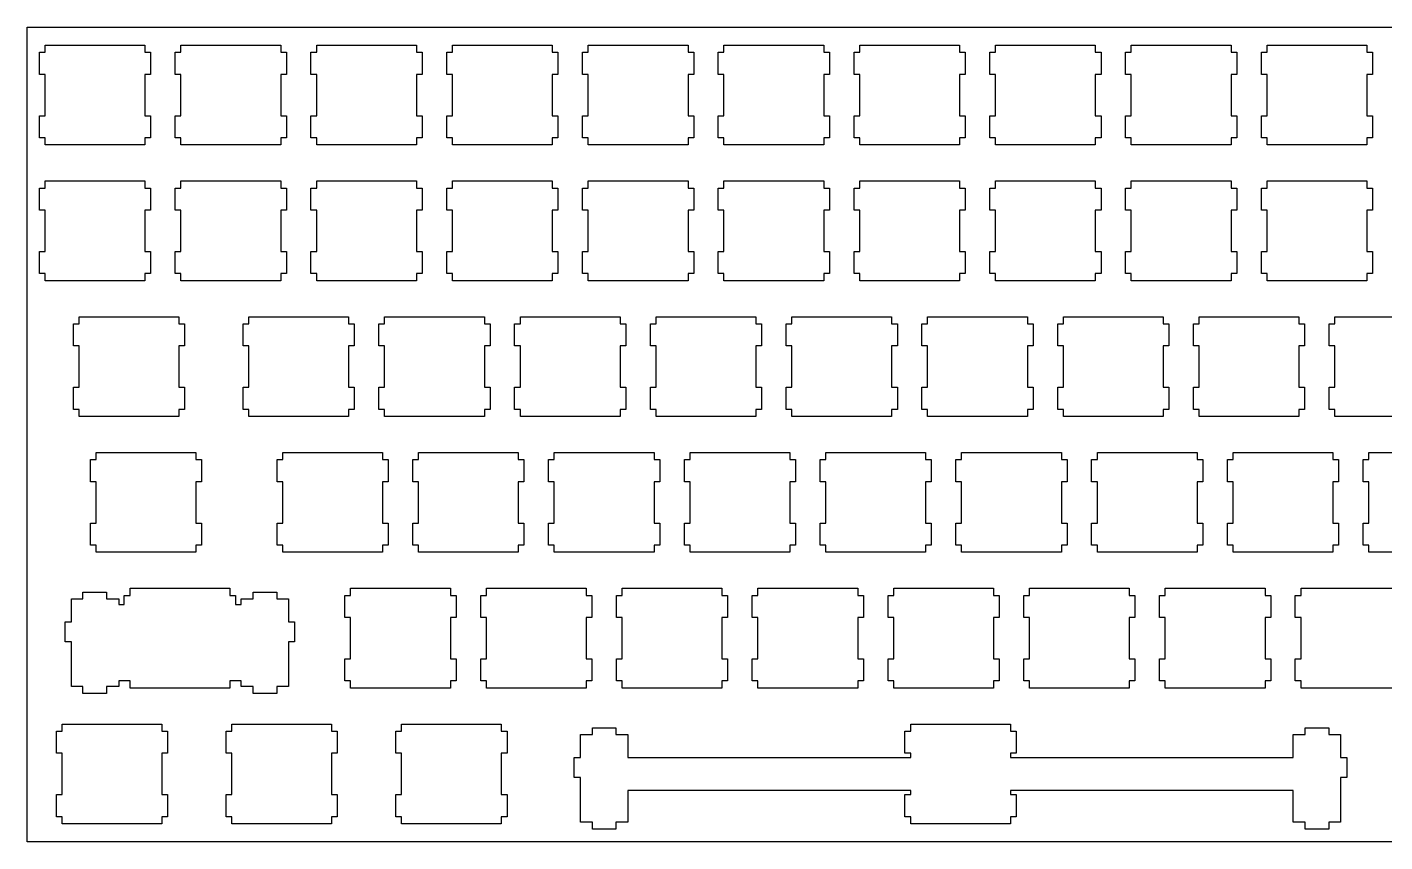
# Model space of a CAD drawing. Extents: x 0 to 348, y 0 to 114.
# Drawn here: x 0.1 to 190.6, y 0.1 to 114.4 of the extents above; entities that cross this region are included whole.
import ezdxf

# ---------------------------------------------------------------- set-up
doc = ezdxf.new("R2010")
doc.units = 0
doc.layers.get('0').update_dxf_attribs({"linetype": 'CONTINUOUS'})

msp = doc.modelspace()

# ---------------------------------------------------------------- linework, layer by layer
at = {"color": 0}
for p, q in [((0.09371, 114.406), (347.756, 114.406)), ((0.09371, 0.10611), (0.09371, 114.406)), ((1.81901, 107.781), (1.81901, 110.881)), ((1.81901, 110.881), (2.61827, 110.881)), ((2.61827, 110.881), (2.61827, 111.882)), ((2.61827, 111.882), (16.6192, 111.882)), ((16.6192, 111.882), (16.6192, 110.881)), ((16.6192, 110.881), (17.4184, 110.881)), ((17.4184, 110.881), (17.4184, 107.781)), ((20.869, 107.781), (20.869, 110.881)), ((20.869, 110.881), (21.6683, 110.881)), ((21.6683, 110.881), (21.6683, 111.882)), ((21.6683, 111.882), (35.669, 111.882)), ((35.669, 111.882), (35.669, 110.881)), ((35.669, 110.881), (36.4684, 110.881)), ((36.4684, 110.881), (36.4684, 107.781)), ((39.9189, 107.781), (39.9189, 110.881)), ((39.9189, 110.881), (40.7183, 110.881)), ((40.7183, 110.881), (40.7183, 111.882)), ((40.7183, 111.882), (54.719, 111.882)), ((54.719, 111.882), (54.719, 110.881)), ((54.719, 110.881), (55.5184, 110.881)), ((55.5184, 110.881), (55.5184, 107.781)), ((58.9689, 107.781), (58.9689, 110.881)), ((58.9689, 110.881), (59.7683, 110.881)), ((59.7683, 110.881), (59.7683, 111.882)), ((59.7683, 111.882), (73.769, 111.882)), ((73.769, 111.882), (73.769, 110.881)), ((73.769, 110.881), (74.5684, 110.881)), ((74.5684, 110.881), (74.5684, 107.781)), ((78.0189, 107.781), (78.0189, 110.881)), ((78.0189, 110.881), (78.8183, 110.881)), ((78.8183, 110.881), (78.8183, 111.882)), ((78.8183, 111.882), (92.819, 111.882)), ((92.819, 111.882), (92.819, 110.881)), ((92.819, 110.881), (93.6184, 110.881)), ((93.6184, 110.881), (93.6184, 107.781)), ((97.0689, 107.781), (97.0689, 110.881)), ((97.0689, 110.881), (97.8683, 110.881)), ((97.8683, 110.881), (97.8683, 111.882)), ((97.8683, 111.882), (111.869, 111.882)), ((111.869, 111.882), (111.869, 110.881)), ((111.869, 110.881), (112.668, 110.881)), ((112.668, 110.881), (112.668, 107.781)), ((116.119, 107.781), (116.119, 110.881)), ((116.119, 110.881), (116.918, 110.881)), ((116.918, 110.881), (116.918, 111.882)), ((116.918, 111.882), (130.919, 111.882)), ((130.919, 111.882), (130.919, 110.881)), ((130.919, 110.881), (131.718, 110.881)), ((131.718, 110.881), (131.718, 107.781)), ((135.169, 107.781), (135.169, 110.881)), ((135.169, 110.881), (135.968, 110.881)), ((135.968, 110.881), (135.968, 111.882)), ((135.968, 111.882), (149.969, 111.882)), ((149.969, 111.882), (149.969, 110.881)), ((149.969, 110.881), (150.768, 110.881)), ((150.768, 110.881), (150.768, 107.781)), ((154.219, 107.781), (154.219, 110.881)), ((154.219, 110.881), (155.018, 110.881)), ((155.018, 110.881), (155.018, 111.882)), ((155.018, 111.882), (169.019, 111.882)), ((169.019, 111.882), (169.019, 110.881)), ((169.019, 110.881), (169.818, 110.881)), ((169.818, 110.881), (169.818, 107.781)), ((173.269, 107.781), (173.269, 110.881)), ((173.269, 110.881), (174.068, 110.881)), ((174.068, 110.881), (174.068, 111.882)), ((174.068, 111.882), (188.069, 111.882)), ((188.069, 111.882), (188.069, 110.881)), ((188.069, 110.881), (188.868, 110.881)), ((188.868, 110.881), (188.868, 107.781)), ((2.61827, 107.781), (1.81901, 107.781)), ((2.61827, 101.982), (2.61827, 107.781)), ((17.4184, 107.781), (16.6192, 107.781)), ((16.6192, 107.781), (16.6192, 101.982)), ((21.6683, 107.781), (20.869, 107.781)), ((21.6683, 101.982), (21.6683, 107.781)), ((36.4684, 107.781), (35.669, 107.781)), ((35.669, 107.781), (35.669, 101.982)), ((40.7183, 107.781), (39.9189, 107.781)), ((40.7183, 101.982), (40.7183, 107.781)), ((55.5184, 107.781), (54.719, 107.781)), ((54.719, 107.781), (54.719, 101.982)), ((59.7683, 107.781), (58.9689, 107.781)), ((59.7683, 101.982), (59.7683, 107.781)), ((74.5684, 107.781), (73.769, 107.781)), ((73.769, 107.781), (73.769, 101.982)), ((78.8183, 107.781), (78.0189, 107.781)), ((78.8183, 101.982), (78.8183, 107.781)), ((93.6184, 107.781), (92.819, 107.781)), ((92.819, 107.781), (92.819, 101.982)), ((97.8683, 107.781), (97.0689, 107.781)), ((97.8683, 101.982), (97.8683, 107.781)), ((112.668, 107.781), (111.869, 107.781)), ((111.869, 107.781), (111.869, 101.982)), ((116.918, 107.781), (116.119, 107.781)), ((116.918, 101.982), (116.918, 107.781)), ((131.718, 107.781), (130.919, 107.781)), ((130.919, 107.781), (130.919, 101.982)), ((135.968, 107.781), (135.169, 107.781)), ((135.968, 101.982), (135.968, 107.781)), ((150.768, 107.781), (149.969, 107.781)), ((149.969, 107.781), (149.969, 101.982)), ((155.018, 107.781), (154.219, 107.781)), ((155.018, 101.982), (155.018, 107.781)), ((169.818, 107.781), (169.019, 107.781)), ((169.019, 107.781), (169.019, 101.982)), ((174.068, 107.781), (173.269, 107.781)), ((174.068, 101.982), (174.068, 107.781)), ((188.868, 107.781), (188.069, 107.781)), ((188.069, 107.781), (188.069, 101.982)), ((1.81901, 98.8811), (1.81901, 101.982)), ((1.81901, 101.982), (2.61827, 101.982)), ((16.6192, 101.982), (17.4184, 101.982)), ((17.4184, 101.982), (17.4184, 98.8811)), ((20.869, 98.8811), (20.869, 101.982)), ((20.869, 101.982), (21.6683, 101.982)), ((35.669, 101.982), (36.4684, 101.982)), ((36.4684, 101.982), (36.4684, 98.8811)), ((39.9189, 98.8811), (39.9189, 101.982)), ((39.9189, 101.982), (40.7183, 101.982)), ((54.719, 101.982), (55.5184, 101.982)), ((55.5184, 101.982), (55.5184, 98.8811)), ((58.9689, 98.8811), (58.9689, 101.982)), ((58.9689, 101.982), (59.7683, 101.982)), ((73.769, 101.982), (74.5684, 101.982)), ((74.5684, 101.982), (74.5684, 98.8811)), ((78.0189, 98.8811), (78.0189, 101.982)), ((78.0189, 101.982), (78.8183, 101.982)), ((92.819, 101.982), (93.6184, 101.982)), ((93.6184, 101.982), (93.6184, 98.8811)), ((97.0689, 98.8811), (97.0689, 101.982)), ((97.0689, 101.982), (97.8683, 101.982)), ((111.869, 101.982), (112.668, 101.982)), ((112.668, 101.982), (112.668, 98.8811)), ((116.119, 98.8811), (116.119, 101.982)), ((116.119, 101.982), (116.918, 101.982)), ((130.919, 101.982), (131.718, 101.982)), ((131.718, 101.982), (131.718, 98.8811)), ((135.169, 98.8811), (135.169, 101.982)), ((135.169, 101.982), (135.968, 101.982)), ((149.969, 101.982), (150.768, 101.982)), ((150.768, 101.982), (150.768, 98.8811)), ((154.219, 98.8811), (154.219, 101.982)), ((154.219, 101.982), (155.018, 101.982)), ((169.019, 101.982), (169.818, 101.982)), ((169.818, 101.982), (169.818, 98.8811)), ((173.269, 98.8811), (173.269, 101.982)), ((173.269, 101.982), (174.068, 101.982)), ((188.069, 101.982), (188.868, 101.982)), ((188.868, 101.982), (188.868, 98.8811)), ((2.61827, 98.8811), (1.81901, 98.8811)), ((2.61827, 97.8807), (2.61827, 98.8811)), ((16.6192, 97.8807), (2.61827, 97.8807)), ((16.6192, 98.8811), (16.6192, 97.8807)), ((17.4184, 98.8811), (16.6192, 98.8811)), ((21.6683, 98.8811), (20.869, 98.8811)), ((21.6683, 97.8807), (21.6683, 98.8811)), ((35.669, 97.8807), (21.6683, 97.8807)), ((35.669, 98.8811), (35.669, 97.8807)), ((36.4684, 98.8811), (35.669, 98.8811)), ((40.7183, 98.8811), (39.9189, 98.8811)), ((40.7183, 97.8807), (40.7183, 98.8811)), ((54.719, 97.8807), (40.7183, 97.8807)), ((54.719, 98.8811), (54.719, 97.8807)), ((55.5184, 98.8811), (54.719, 98.8811)), ((59.7683, 98.8811), (58.9689, 98.8811)), ((59.7683, 97.8807), (59.7683, 98.8811)), ((73.769, 97.8807), (59.7683, 97.8807)), ((73.769, 98.8811), (73.769, 97.8807)), ((74.5684, 98.8811), (73.769, 98.8811)), ((78.8183, 98.8811), (78.0189, 98.8811)), ((78.8183, 97.8807), (78.8183, 98.8811)), ((92.819, 97.8807), (78.8183, 97.8807)), ((92.819, 98.8811), (92.819, 97.8807)), ((93.6184, 98.8811), (92.819, 98.8811)), ((97.8683, 98.8811), (97.0689, 98.8811)), ((97.8683, 97.8807), (97.8683, 98.8811)), ((111.869, 97.8807), (97.8683, 97.8807)), ((111.869, 98.8811), (111.869, 97.8807)), ((112.668, 98.8811), (111.869, 98.8811)), ((116.918, 98.8811), (116.119, 98.8811)), ((116.918, 97.8807), (116.918, 98.8811)), ((130.919, 97.8807), (116.918, 97.8807)), ((130.919, 98.8811), (130.919, 97.8807)), ((131.718, 98.8811), (130.919, 98.8811)), ((135.968, 98.8811), (135.169, 98.8811)), ((135.968, 97.8807), (135.968, 98.8811)), ((149.969, 97.8807), (135.968, 97.8807)), ((149.969, 98.8811), (149.969, 97.8807)), ((150.768, 98.8811), (149.969, 98.8811)), ((155.018, 98.8811), (154.219, 98.8811)), ((155.018, 97.8807), (155.018, 98.8811)), ((169.019, 97.8807), (155.018, 97.8807)), ((169.019, 98.8811), (169.019, 97.8807)), ((169.818, 98.8811), (169.019, 98.8811)), ((174.068, 98.8811), (173.269, 98.8811)), ((174.068, 97.8807), (174.068, 98.8811)), ((188.069, 97.8807), (174.068, 97.8807)), ((188.069, 98.8811), (188.069, 97.8807)), ((188.868, 98.8811), (188.069, 98.8811)), ((1.81901, 88.7307), (1.81901, 91.8312)), ((1.81901, 91.8312), (2.61827, 91.8312)), ((2.61827, 91.8312), (2.61827, 92.8317)), ((2.61827, 92.8317), (16.6192, 92.8317)), ((16.6192, 92.8317), (16.6192, 91.8312)), ((16.6192, 91.8312), (17.4184, 91.8312)), ((17.4184, 91.8312), (17.4184, 88.7307)), ((20.869, 88.7307), (20.869, 91.8312)), ((20.869, 91.8312), (21.6683, 91.8312)), ((21.6683, 91.8312), (21.6683, 92.8317)), ((21.6683, 92.8317), (35.669, 92.8317)), ((35.669, 92.8317), (35.669, 91.8312)), ((35.669, 91.8312), (36.4684, 91.8312)), ((36.4684, 91.8312), (36.4684, 88.7307)), ((39.9189, 88.7307), (39.9189, 91.8312)), ((39.9189, 91.8312), (40.7183, 91.8312)), ((40.7183, 91.8312), (40.7183, 92.8317)), ((40.7183, 92.8317), (54.719, 92.8317)), ((54.719, 92.8317), (54.719, 91.8312)), ((54.719, 91.8312), (55.5184, 91.8312)), ((55.5184, 91.8312), (55.5184, 88.7307)), ((58.9689, 88.7307), (58.9689, 91.8312)), ((58.9689, 91.8312), (59.7683, 91.8312)), ((59.7683, 91.8312), (59.7683, 92.8317)), ((59.7683, 92.8317), (73.769, 92.8317)), ((73.769, 92.8317), (73.769, 91.8312)), ((73.769, 91.8312), (74.5684, 91.8312)), ((74.5684, 91.8312), (74.5684, 88.7307)), ((78.0189, 88.7307), (78.0189, 91.8312)), ((78.0189, 91.8312), (78.8183, 91.8312)), ((78.8183, 91.8312), (78.8183, 92.8317)), ((78.8183, 92.8317), (92.819, 92.8317)), ((92.819, 92.8317), (92.819, 91.8312)), ((92.819, 91.8312), (93.6184, 91.8312)), ((93.6184, 91.8312), (93.6184, 88.7307)), ((97.0689, 88.7307), (97.0689, 91.8312)), ((97.0689, 91.8312), (97.8683, 91.8312)), ((97.8683, 91.8312), (97.8683, 92.8317)), ((97.8683, 92.8317), (111.869, 92.8317)), ((111.869, 92.8317), (111.869, 91.8312)), ((111.869, 91.8312), (112.668, 91.8312)), ((112.668, 91.8312), (112.668, 88.7307)), ((116.119, 88.7307), (116.119, 91.8312)), ((116.119, 91.8312), (116.918, 91.8312)), ((116.918, 91.8312), (116.918, 92.8317)), ((116.918, 92.8317), (130.919, 92.8317)), ((130.919, 92.8317), (130.919, 91.8312)), ((130.919, 91.8312), (131.718, 91.8312)), ((131.718, 91.8312), (131.718, 88.7307)), ((135.169, 88.7307), (135.169, 91.8312)), ((135.169, 91.8312), (135.968, 91.8312)), ((135.968, 91.8312), (135.968, 92.8317)), ((135.968, 92.8317), (149.969, 92.8317)), ((149.969, 92.8317), (149.969, 91.8312)), ((149.969, 91.8312), (150.768, 91.8312)), ((150.768, 91.8312), (150.768, 88.7307)), ((154.219, 88.7307), (154.219, 91.8312)), ((154.219, 91.8312), (155.018, 91.8312)), ((155.018, 91.8312), (155.018, 92.8317)), ((155.018, 92.8317), (169.019, 92.8317)), ((169.019, 92.8317), (169.019, 91.8312)), ((169.019, 91.8312), (169.818, 91.8312)), ((169.818, 91.8312), (169.818, 88.7307)), ((173.269, 88.7307), (173.269, 91.8312)), ((173.269, 91.8312), (174.068, 91.8312)), ((174.068, 91.8312), (174.068, 92.8317)), ((174.068, 92.8317), (188.069, 92.8317)), ((188.069, 92.8317), (188.069, 91.8312)), ((188.069, 91.8312), (188.868, 91.8312)), ((188.868, 91.8312), (188.868, 88.7307)), ((2.61827, 88.7307), (1.81901, 88.7307)), ((2.61827, 82.9317), (2.61827, 88.7307)), ((17.4184, 88.7307), (16.6192, 88.7307)), ((16.6192, 88.7307), (16.6192, 82.9317)), ((21.6683, 88.7307), (20.869, 88.7307)), ((21.6683, 82.9317), (21.6683, 88.7307)), ((36.4684, 88.7307), (35.669, 88.7307)), ((35.669, 88.7307), (35.669, 82.9317)), ((40.7183, 88.7307), (39.9189, 88.7307)), ((40.7183, 82.9317), (40.7183, 88.7307)), ((55.5184, 88.7307), (54.719, 88.7307)), ((54.719, 88.7307), (54.719, 82.9317)), ((59.7683, 88.7307), (58.9689, 88.7307)), ((59.7683, 82.9317), (59.7683, 88.7307)), ((74.5684, 88.7307), (73.769, 88.7307)), ((73.769, 88.7307), (73.769, 82.9317)), ((78.8183, 88.7307), (78.0189, 88.7307)), ((78.8183, 82.9317), (78.8183, 88.7307)), ((93.6184, 88.7307), (92.819, 88.7307)), ((92.819, 88.7307), (92.819, 82.9317)), ((97.8683, 88.7307), (97.0689, 88.7307)), ((97.8683, 82.9317), (97.8683, 88.7307)), ((112.668, 88.7307), (111.869, 88.7307)), ((111.869, 88.7307), (111.869, 82.9317)), ((116.918, 88.7307), (116.119, 88.7307)), ((116.918, 82.9317), (116.918, 88.7307)), ((131.718, 88.7307), (130.919, 88.7307)), ((130.919, 88.7307), (130.919, 82.9317)), ((135.968, 88.7307), (135.169, 88.7307)), ((135.968, 82.9317), (135.968, 88.7307)), ((150.768, 88.7307), (149.969, 88.7307)), ((149.969, 88.7307), (149.969, 82.9317)), ((155.018, 88.7307), (154.219, 88.7307)), ((155.018, 82.9317), (155.018, 88.7307)), ((169.818, 88.7307), (169.019, 88.7307)), ((169.019, 88.7307), (169.019, 82.9317)), ((174.068, 88.7307), (173.269, 88.7307)), ((174.068, 82.9317), (174.068, 88.7307)), ((188.868, 88.7307), (188.069, 88.7307)), ((188.069, 88.7307), (188.069, 82.9317)), ((1.81901, 79.8311), (1.81901, 82.9317)), ((1.81901, 82.9317), (2.61827, 82.9317)), ((16.6192, 82.9317), (17.4184, 82.9317)), ((17.4184, 82.9317), (17.4184, 79.8311)), ((20.869, 79.8311), (20.869, 82.9317)), ((20.869, 82.9317), (21.6683, 82.9317)), ((35.669, 82.9317), (36.4684, 82.9317)), ((36.4684, 82.9317), (36.4684, 79.8311)), ((39.9189, 79.8311), (39.9189, 82.9317)), ((39.9189, 82.9317), (40.7183, 82.9317)), ((54.719, 82.9317), (55.5184, 82.9317)), ((55.5184, 82.9317), (55.5184, 79.8311)), ((58.9689, 79.8311), (58.9689, 82.9317)), ((58.9689, 82.9317), (59.7683, 82.9317)), ((73.769, 82.9317), (74.5684, 82.9317)), ((74.5684, 82.9317), (74.5684, 79.8311)), ((78.0189, 79.8311), (78.0189, 82.9317)), ((78.0189, 82.9317), (78.8183, 82.9317)), ((92.819, 82.9317), (93.6184, 82.9317)), ((93.6184, 82.9317), (93.6184, 79.8311)), ((97.0689, 79.8311), (97.0689, 82.9317)), ((97.0689, 82.9317), (97.8683, 82.9317)), ((111.869, 82.9317), (112.668, 82.9317)), ((112.668, 82.9317), (112.668, 79.8311)), ((116.119, 79.8311), (116.119, 82.9317)), ((116.119, 82.9317), (116.918, 82.9317)), ((130.919, 82.9317), (131.718, 82.9317)), ((131.718, 82.9317), (131.718, 79.8311)), ((135.169, 79.8311), (135.169, 82.9317)), ((135.169, 82.9317), (135.968, 82.9317)), ((149.969, 82.9317), (150.768, 82.9317)), ((150.768, 82.9317), (150.768, 79.8311)), ((154.219, 79.8311), (154.219, 82.9317)), ((154.219, 82.9317), (155.018, 82.9317)), ((169.019, 82.9317), (169.818, 82.9317)), ((169.818, 82.9317), (169.818, 79.8311)), ((173.269, 79.8311), (173.269, 82.9317)), ((173.269, 82.9317), (174.068, 82.9317)), ((188.069, 82.9317), (188.868, 82.9317)), ((188.868, 82.9317), (188.868, 79.8311)), ((2.61827, 79.8311), (1.81901, 79.8311)), ((2.61827, 78.8307), (2.61827, 79.8311)), ((16.6192, 78.8307), (2.61827, 78.8307)), ((16.6192, 79.8311), (16.6192, 78.8307)), ((17.4184, 79.8311), (16.6192, 79.8311)), ((21.6683, 79.8311), (20.869, 79.8311)), ((21.6683, 78.8307), (21.6683, 79.8311)), ((35.669, 78.8307), (21.6683, 78.8307)), ((35.669, 79.8311), (35.669, 78.8307)), ((36.4684, 79.8311), (35.669, 79.8311)), ((40.7183, 79.8311), (39.9189, 79.8311)), ((40.7183, 78.8307), (40.7183, 79.8311)), ((54.719, 78.8307), (40.7183, 78.8307)), ((54.719, 79.8311), (54.719, 78.8307)), ((55.5184, 79.8311), (54.719, 79.8311)), ((59.7683, 79.8311), (58.9689, 79.8311)), ((59.7683, 78.8307), (59.7683, 79.8311)), ((73.769, 78.8307), (59.7683, 78.8307)), ((73.769, 79.8311), (73.769, 78.8307)), ((74.5684, 79.8311), (73.769, 79.8311)), ((78.8183, 79.8311), (78.0189, 79.8311)), ((78.8183, 78.8307), (78.8183, 79.8311)), ((92.819, 78.8307), (78.8183, 78.8307)), ((92.819, 79.8311), (92.819, 78.8307)), ((93.6184, 79.8311), (92.819, 79.8311)), ((97.8683, 79.8311), (97.0689, 79.8311)), ((97.8683, 78.8307), (97.8683, 79.8311)), ((111.869, 78.8307), (97.8683, 78.8307)), ((111.869, 79.8311), (111.869, 78.8307)), ((112.668, 79.8311), (111.869, 79.8311)), ((116.918, 79.8311), (116.119, 79.8311)), ((116.918, 78.8307), (116.918, 79.8311)), ((130.919, 78.8307), (116.918, 78.8307)), ((130.919, 79.8311), (130.919, 78.8307)), ((131.718, 79.8311), (130.919, 79.8311)), ((135.968, 79.8311), (135.169, 79.8311)), ((135.968, 78.8307), (135.968, 79.8311)), ((149.969, 78.8307), (135.968, 78.8307)), ((149.969, 79.8311), (149.969, 78.8307)), ((150.768, 79.8311), (149.969, 79.8311)), ((155.018, 79.8311), (154.219, 79.8311)), ((155.018, 78.8307), (155.018, 79.8311)), ((169.019, 78.8307), (155.018, 78.8307)), ((169.019, 79.8311), (169.019, 78.8307)), ((169.818, 79.8311), (169.019, 79.8311)), ((174.068, 79.8311), (173.269, 79.8311)), ((174.068, 78.8307), (174.068, 79.8311)), ((188.069, 78.8307), (174.068, 78.8307)), ((188.069, 79.8311), (188.069, 78.8307)), ((188.868, 79.8311), (188.069, 79.8311)), ((6.58153, 69.6807), (6.58153, 72.7812)), ((6.58153, 72.7812), (7.38216, 72.7812)), ((7.38216, 72.7812), (7.38216, 73.7817)), ((7.38216, 73.7817), (21.3817, 73.7817)), ((21.3817, 73.7817), (21.3817, 72.7812)), ((21.3817, 72.7812), (22.1823, 72.7812)), ((22.1823, 72.7812), (22.1823, 69.6807)), ((30.394, 69.6807), (30.394, 72.7812)), ((30.394, 72.7812), (31.1933, 72.7812)), ((31.1933, 72.7812), (31.1933, 73.7817)), ((31.1933, 73.7817), (45.194, 73.7817)), ((45.194, 73.7817), (45.194, 72.7812)), ((45.194, 72.7812), (45.9934, 72.7812)), ((45.9934, 72.7812), (45.9934, 69.6807)), ((49.4439, 69.6807), (49.4439, 72.7812)), ((49.4439, 72.7812), (50.2433, 72.7812)), ((50.2433, 72.7812), (50.2433, 73.7817)), ((50.2433, 73.7817), (64.244, 73.7817)), ((64.244, 73.7817), (64.244, 72.7812)), ((64.244, 72.7812), (65.0434, 72.7812)), ((65.0434, 72.7812), (65.0434, 69.6807)), ((68.4939, 69.6807), (68.4939, 72.7812)), ((68.4939, 72.7812), (69.2933, 72.7812)), ((69.2933, 72.7812), (69.2933, 73.7817)), ((69.2933, 73.7817), (83.294, 73.7817)), ((83.294, 73.7817), (83.294, 72.7812)), ((83.294, 72.7812), (84.0934, 72.7812)), ((84.0934, 72.7812), (84.0934, 69.6807)), ((87.5439, 69.6807), (87.5439, 72.7812)), ((87.5439, 72.7812), (88.3433, 72.7812)), ((88.3433, 72.7812), (88.3433, 73.7817)), ((88.3433, 73.7817), (102.344, 73.7817)), ((102.344, 73.7817), (102.344, 72.7812)), ((102.344, 72.7812), (103.143, 72.7812)), ((103.143, 72.7812), (103.143, 69.6807)), ((106.594, 69.6807), (106.594, 72.7812)), ((106.594, 72.7812), (107.393, 72.7812)), ((107.393, 72.7812), (107.393, 73.7817)), ((107.393, 73.7817), (121.394, 73.7817)), ((121.394, 73.7817), (121.394, 72.7812)), ((121.394, 72.7812), (122.193, 72.7812)), ((122.193, 72.7812), (122.193, 69.6807)), ((125.644, 69.6807), (125.644, 72.7812)), ((125.644, 72.7812), (126.443, 72.7812)), ((126.443, 72.7812), (126.443, 73.7817)), ((126.443, 73.7817), (140.444, 73.7817)), ((140.444, 73.7817), (140.444, 72.7812)), ((140.444, 72.7812), (141.243, 72.7812)), ((141.243, 72.7812), (141.243, 69.6807)), ((144.694, 69.6807), (144.694, 72.7812)), ((144.694, 72.7812), (145.493, 72.7812)), ((145.493, 72.7812), (145.493, 73.7817)), ((145.493, 73.7817), (159.494, 73.7817)), ((159.494, 73.7817), (159.494, 72.7812)), ((159.494, 72.7812), (160.293, 72.7812)), ((160.293, 72.7812), (160.293, 69.6807)), ((163.744, 69.6807), (163.744, 72.7812)), ((163.744, 72.7812), (164.543, 72.7812)), ((164.543, 72.7812), (164.543, 73.7817)), ((164.543, 73.7817), (178.544, 73.7817)), ((178.544, 73.7817), (178.544, 72.7812)), ((178.544, 72.7812), (179.343, 72.7812)), ((179.343, 72.7812), (179.343, 69.6807)), ((182.794, 69.6807), (182.794, 72.7812)), ((182.794, 72.7812), (183.593, 72.7812)), ((183.593, 72.7812), (183.593, 73.7817)), ((183.593, 73.7817), (197.594, 73.7817)), ((7.38216, 69.6807), (6.58153, 69.6807)), ((7.38216, 63.8817), (7.38216, 69.6807)), ((22.1823, 69.6807), (21.3817, 69.6807)), ((21.3817, 69.6807), (21.3817, 63.8817)), ((31.1933, 69.6807), (30.394, 69.6807)), ((31.1933, 63.8817), (31.1933, 69.6807)), ((45.9934, 69.6807), (45.194, 69.6807)), ((45.194, 69.6807), (45.194, 63.8817)), ((50.2433, 69.6807), (49.4439, 69.6807)), ((50.2433, 63.8817), (50.2433, 69.6807)), ((65.0434, 69.6807), (64.244, 69.6807)), ((64.244, 69.6807), (64.244, 63.8817)), ((69.2933, 69.6807), (68.4939, 69.6807)), ((69.2933, 63.8817), (69.2933, 69.6807)), ((84.0934, 69.6807), (83.294, 69.6807)), ((83.294, 69.6807), (83.294, 63.8817)), ((88.3433, 69.6807), (87.5439, 69.6807)), ((88.3433, 63.8817), (88.3433, 69.6807)), ((103.143, 69.6807), (102.344, 69.6807)), ((102.344, 69.6807), (102.344, 63.8817)), ((107.393, 69.6807), (106.594, 69.6807)), ((107.393, 63.8817), (107.393, 69.6807)), ((122.193, 69.6807), (121.394, 69.6807)), ((121.394, 69.6807), (121.394, 63.8817)), ((126.443, 69.6807), (125.644, 69.6807)), ((126.443, 63.8817), (126.443, 69.6807)), ((141.243, 69.6807), (140.444, 69.6807)), ((140.444, 69.6807), (140.444, 63.8817)), ((145.493, 69.6807), (144.694, 69.6807)), ((145.493, 63.8817), (145.493, 69.6807)), ((160.293, 69.6807), (159.494, 69.6807)), ((159.494, 69.6807), (159.494, 63.8817)), ((164.543, 69.6807), (163.744, 69.6807)), ((164.543, 63.8817), (164.543, 69.6807)), ((179.343, 69.6807), (178.544, 69.6807)), ((178.544, 69.6807), (178.544, 63.8817)), ((183.593, 69.6807), (182.794, 69.6807)), ((183.593, 63.8817), (183.593, 69.6807)), ((6.58153, 60.7811), (6.58153, 63.8817)), ((6.58153, 63.8817), (7.38216, 63.8817)), ((21.3817, 63.8817), (22.1823, 63.8817)), ((22.1823, 63.8817), (22.1823, 60.7811)), ((30.394, 60.7811), (30.394, 63.8817)), ((30.394, 63.8817), (31.1933, 63.8817)), ((45.194, 63.8817), (45.9934, 63.8817)), ((45.9934, 63.8817), (45.9934, 60.7811)), ((49.4439, 60.7811), (49.4439, 63.8817)), ((49.4439, 63.8817), (50.2433, 63.8817)), ((64.244, 63.8817), (65.0434, 63.8817)), ((65.0434, 63.8817), (65.0434, 60.7811)), ((68.4939, 60.7811), (68.4939, 63.8817)), ((68.4939, 63.8817), (69.2933, 63.8817)), ((83.294, 63.8817), (84.0934, 63.8817)), ((84.0934, 63.8817), (84.0934, 60.7811)), ((87.5439, 60.7811), (87.5439, 63.8817)), ((87.5439, 63.8817), (88.3433, 63.8817)), ((102.344, 63.8817), (103.143, 63.8817)), ((103.143, 63.8817), (103.143, 60.7811)), ((106.594, 60.7811), (106.594, 63.8817)), ((106.594, 63.8817), (107.393, 63.8817)), ((121.394, 63.8817), (122.193, 63.8817)), ((122.193, 63.8817), (122.193, 60.7811)), ((125.644, 60.7811), (125.644, 63.8817)), ((125.644, 63.8817), (126.443, 63.8817)), ((140.444, 63.8817), (141.243, 63.8817)), ((141.243, 63.8817), (141.243, 60.7811)), ((144.694, 60.7811), (144.694, 63.8817)), ((144.694, 63.8817), (145.493, 63.8817)), ((159.494, 63.8817), (160.293, 63.8817)), ((160.293, 63.8817), (160.293, 60.7811)), ((163.744, 60.7811), (163.744, 63.8817)), ((163.744, 63.8817), (164.543, 63.8817)), ((178.544, 63.8817), (179.343, 63.8817)), ((179.343, 63.8817), (179.343, 60.7811)), ((182.794, 60.7811), (182.794, 63.8817)), ((182.794, 63.8817), (183.593, 63.8817)), ((7.38216, 60.7811), (6.58153, 60.7811)), ((7.38216, 59.7807), (7.38216, 60.7811)), ((21.3817, 59.7807), (7.38216, 59.7807)), ((21.3817, 60.7811), (21.3817, 59.7807)), ((22.1823, 60.7811), (21.3817, 60.7811)), ((31.1933, 60.7811), (30.394, 60.7811)), ((31.1933, 59.7807), (31.1933, 60.7811)), ((45.194, 59.7807), (31.1933, 59.7807)), ((45.194, 60.7811), (45.194, 59.7807)), ((45.9934, 60.7811), (45.194, 60.7811)), ((50.2433, 60.7811), (49.4439, 60.7811)), ((50.2433, 59.7807), (50.2433, 60.7811)), ((64.244, 59.7807), (50.2433, 59.7807)), ((64.244, 60.7811), (64.244, 59.7807)), ((65.0434, 60.7811), (64.244, 60.7811)), ((69.2933, 60.7811), (68.4939, 60.7811)), ((69.2933, 59.7807), (69.2933, 60.7811)), ((83.294, 59.7807), (69.2933, 59.7807)), ((83.294, 60.7811), (83.294, 59.7807)), ((84.0934, 60.7811), (83.294, 60.7811)), ((88.3433, 60.7811), (87.5439, 60.7811)), ((88.3433, 59.7807), (88.3433, 60.7811)), ((102.344, 59.7807), (88.3433, 59.7807)), ((102.344, 60.7811), (102.344, 59.7807)), ((103.143, 60.7811), (102.344, 60.7811)), ((107.393, 60.7811), (106.594, 60.7811)), ((107.393, 59.7807), (107.393, 60.7811)), ((121.394, 59.7807), (107.393, 59.7807)), ((121.394, 60.7811), (121.394, 59.7807)), ((122.193, 60.7811), (121.394, 60.7811)), ((126.443, 60.7811), (125.644, 60.7811)), ((126.443, 59.7807), (126.443, 60.7811)), ((140.444, 59.7807), (126.443, 59.7807)), ((140.444, 60.7811), (140.444, 59.7807)), ((141.243, 60.7811), (140.444, 60.7811)), ((145.493, 60.7811), (144.694, 60.7811)), ((145.493, 59.7807), (145.493, 60.7811)), ((159.494, 59.7807), (145.493, 59.7807)), ((159.494, 60.7811), (159.494, 59.7807)), ((160.293, 60.7811), (159.494, 60.7811)), ((164.543, 60.7811), (163.744, 60.7811)), ((164.543, 59.7807), (164.543, 60.7811)), ((178.544, 59.7807), (164.543, 59.7807)), ((178.544, 60.7811), (178.544, 59.7807)), ((179.343, 60.7811), (178.544, 60.7811)), ((183.593, 60.7811), (182.794, 60.7811)), ((183.593, 59.7807), (183.593, 60.7811)), ((197.594, 59.7807), (183.593, 59.7807)), ((8.96278, 50.6307), (8.96278, 53.7312)), ((8.96278, 53.7312), (9.76341, 53.7312)), ((9.76341, 53.7312), (9.76341, 54.7317)), ((9.76341, 54.7317), (23.7629, 54.7317)), ((23.7629, 54.7317), (23.7629, 53.7312)), ((23.7629, 53.7312), (24.5622, 53.7312)), ((24.5622, 53.7312), (24.5622, 50.6307)), ((35.1551, 50.6307), (35.1551, 53.7312)), ((35.1551, 53.7312), (35.9558, 53.7312)), ((35.9558, 53.7312), (35.9558, 54.7317)), ((35.9558, 54.7317), (49.9551, 54.7317)), ((49.9551, 54.7317), (49.9551, 53.7312)), ((49.9551, 53.7312), (50.7559, 53.7312)), ((50.7559, 53.7312), (50.7559, 50.6307)), ((54.205, 50.6307), (54.205, 53.7312)), ((54.205, 53.7312), (55.0058, 53.7312)), ((55.0058, 53.7312), (55.0058, 54.7317)), ((55.0058, 54.7317), (69.0051, 54.7317)), ((69.0051, 54.7317), (69.0051, 53.7312)), ((69.0051, 53.7312), (69.8059, 53.7312)), ((69.8059, 53.7312), (69.8059, 50.6307)), ((73.255, 50.6307), (73.255, 53.7312)), ((73.255, 53.7312), (74.0558, 53.7312)), ((74.0558, 53.7312), (74.0558, 54.7317)), ((74.0558, 54.7317), (88.0551, 54.7317)), ((88.0551, 54.7317), (88.0551, 53.7312)), ((88.0551, 53.7312), (88.8559, 53.7312)), ((88.8559, 53.7312), (88.8559, 50.6307)), ((92.305, 50.6307), (92.305, 53.7312)), ((92.305, 53.7312), (93.1058, 53.7312)), ((93.1058, 53.7312), (93.1058, 54.7317)), ((93.1058, 54.7317), (107.105, 54.7317)), ((107.105, 54.7317), (107.105, 53.7312)), ((107.105, 53.7312), (107.906, 53.7312)), ((107.906, 53.7312), (107.906, 50.6307)), ((111.355, 50.6307), (111.355, 53.7312)), ((111.355, 53.7312), (112.156, 53.7312)), ((112.156, 53.7312), (112.156, 54.7317)), ((112.156, 54.7317), (126.155, 54.7317)), ((126.155, 54.7317), (126.155, 53.7312)), ((126.155, 53.7312), (126.956, 53.7312)), ((126.956, 53.7312), (126.956, 50.6307)), ((130.405, 50.6307), (130.405, 53.7312)), ((130.405, 53.7312), (131.206, 53.7312)), ((131.206, 53.7312), (131.206, 54.7317)), ((131.206, 54.7317), (145.205, 54.7317)), ((145.205, 54.7317), (145.205, 53.7312)), ((145.205, 53.7312), (146.006, 53.7312)), ((146.006, 53.7312), (146.006, 50.6307)), ((149.455, 50.6307), (149.455, 53.7312)), ((149.455, 53.7312), (150.256, 53.7312)), ((150.256, 53.7312), (150.256, 54.7317)), ((150.256, 54.7317), (164.255, 54.7317)), ((164.255, 54.7317), (164.255, 53.7312)), ((164.255, 53.7312), (165.057, 53.7312)), ((165.057, 53.7312), (165.057, 50.6307)), ((168.505, 50.6307), (168.505, 53.7312)), ((168.505, 53.7312), (169.307, 53.7312)), ((169.307, 53.7312), (169.307, 54.7317)), ((169.307, 54.7317), (183.307, 54.7317)), ((183.307, 54.7317), (183.307, 53.7312)), ((183.307, 53.7312), (184.107, 53.7312)), ((184.107, 53.7312), (184.107, 50.6307)), ((187.556, 50.6307), (187.556, 53.7312)), ((187.556, 53.7312), (188.357, 53.7312)), ((188.357, 53.7312), (188.357, 54.7317)), ((188.357, 54.7317), (202.357, 54.7317)), ((9.76341, 50.6307), (8.96278, 50.6307)), ((9.76341, 44.8317), (9.76341, 50.6307)), ((24.5622, 50.6307), (23.7629, 50.6307)), ((23.7629, 50.6307), (23.7629, 44.8317)), ((35.9558, 50.6307), (35.1551, 50.6307)), ((35.9558, 44.8317), (35.9558, 50.6307)), ((50.7559, 50.6307), (49.9551, 50.6307)), ((49.9551, 50.6307), (49.9551, 44.8317)), ((55.0058, 50.6307), (54.205, 50.6307)), ((55.0058, 44.8317), (55.0058, 50.6307)), ((69.8059, 50.6307), (69.0051, 50.6307)), ((69.0051, 50.6307), (69.0051, 44.8317)), ((74.0558, 50.6307), (73.255, 50.6307)), ((74.0558, 44.8317), (74.0558, 50.6307)), ((88.8559, 50.6307), (88.0551, 50.6307)), ((88.0551, 50.6307), (88.0551, 44.8317)), ((93.1058, 50.6307), (92.305, 50.6307)), ((93.1058, 44.8317), (93.1058, 50.6307)), ((107.906, 50.6307), (107.105, 50.6307)), ((107.105, 50.6307), (107.105, 44.8317)), ((112.156, 50.6307), (111.355, 50.6307)), ((112.156, 44.8317), (112.156, 50.6307)), ((126.956, 50.6307), (126.155, 50.6307)), ((126.155, 50.6307), (126.155, 44.8317)), ((131.206, 50.6307), (130.405, 50.6307)), ((131.206, 44.8317), (131.206, 50.6307)), ((146.006, 50.6307), (145.205, 50.6307)), ((145.205, 50.6307), (145.205, 44.8317)), ((150.256, 50.6307), (149.455, 50.6307)), ((150.256, 44.8317), (150.256, 50.6307)), ((165.057, 50.6307), (164.255, 50.6307)), ((164.255, 50.6307), (164.255, 44.8317)), ((169.307, 50.6307), (168.505, 50.6307)), ((169.307, 44.8317), (169.307, 50.6307)), ((184.107, 50.6307), (183.307, 50.6307)), ((183.307, 50.6307), (183.307, 44.8317)), ((188.357, 50.6307), (187.556, 50.6307)), ((188.357, 44.8317), (188.357, 50.6307)), ((8.96278, 41.7311), (8.96278, 44.8317)), ((8.96278, 44.8317), (9.76341, 44.8317)), ((23.7629, 44.8317), (24.5622, 44.8317)), ((24.5622, 44.8317), (24.5622, 41.7311)), ((35.1551, 41.7311), (35.1551, 44.8317)), ((35.1551, 44.8317), (35.9558, 44.8317)), ((49.9551, 44.8317), (50.7559, 44.8317)), ((50.7559, 44.8317), (50.7559, 41.7311)), ((54.205, 41.7311), (54.205, 44.8317)), ((54.205, 44.8317), (55.0058, 44.8317)), ((69.0051, 44.8317), (69.8059, 44.8317)), ((69.8059, 44.8317), (69.8059, 41.7311)), ((73.255, 41.7311), (73.255, 44.8317)), ((73.255, 44.8317), (74.0558, 44.8317)), ((88.0551, 44.8317), (88.8559, 44.8317)), ((88.8559, 44.8317), (88.8559, 41.7311)), ((92.305, 41.7311), (92.305, 44.8317)), ((92.305, 44.8317), (93.1058, 44.8317)), ((107.105, 44.8317), (107.906, 44.8317)), ((107.906, 44.8317), (107.906, 41.7311)), ((111.355, 41.7311), (111.355, 44.8317)), ((111.355, 44.8317), (112.156, 44.8317)), ((126.155, 44.8317), (126.956, 44.8317)), ((126.956, 44.8317), (126.956, 41.7311)), ((130.405, 41.7311), (130.405, 44.8317)), ((130.405, 44.8317), (131.206, 44.8317)), ((145.205, 44.8317), (146.006, 44.8317)), ((146.006, 44.8317), (146.006, 41.7311)), ((149.455, 41.7311), (149.455, 44.8317)), ((149.455, 44.8317), (150.256, 44.8317)), ((164.255, 44.8317), (165.057, 44.8317)), ((165.057, 44.8317), (165.057, 41.7311)), ((168.505, 41.7311), (168.505, 44.8317)), ((168.505, 44.8317), (169.307, 44.8317)), ((183.307, 44.8317), (184.107, 44.8317)), ((184.107, 44.8317), (184.107, 41.7311)), ((187.556, 41.7311), (187.556, 44.8317)), ((187.556, 44.8317), (188.357, 44.8317)), ((9.76341, 41.7311), (8.96278, 41.7311)), ((9.76341, 40.7307), (9.76341, 41.7311)), ((23.7629, 40.7307), (9.76341, 40.7307)), ((23.7629, 41.7311), (23.7629, 40.7307)), ((24.5622, 41.7311), (23.7629, 41.7311)), ((35.9558, 41.7311), (35.1551, 41.7311)), ((35.9558, 40.7307), (35.9558, 41.7311)), ((49.9551, 40.7307), (35.9558, 40.7307)), ((49.9551, 41.7311), (49.9551, 40.7307)), ((50.7559, 41.7311), (49.9551, 41.7311)), ((55.0058, 41.7311), (54.205, 41.7311)), ((55.0058, 40.7307), (55.0058, 41.7311)), ((69.0051, 40.7307), (55.0058, 40.7307)), ((69.0051, 41.7311), (69.0051, 40.7307)), ((69.8059, 41.7311), (69.0051, 41.7311)), ((74.0558, 41.7311), (73.255, 41.7311)), ((74.0558, 40.7307), (74.0558, 41.7311)), ((88.0551, 40.7307), (74.0558, 40.7307)), ((88.0551, 41.7311), (88.0551, 40.7307)), ((88.8559, 41.7311), (88.0551, 41.7311)), ((93.1058, 41.7311), (92.305, 41.7311)), ((93.1058, 40.7307), (93.1058, 41.7311)), ((107.105, 40.7307), (93.1058, 40.7307)), ((107.105, 41.7311), (107.105, 40.7307)), ((107.906, 41.7311), (107.105, 41.7311)), ((112.156, 41.7311), (111.355, 41.7311)), ((112.156, 40.7307), (112.156, 41.7311)), ((126.155, 40.7307), (112.156, 40.7307)), ((126.155, 41.7311), (126.155, 40.7307)), ((126.956, 41.7311), (126.155, 41.7311)), ((131.206, 41.7311), (130.405, 41.7311)), ((131.206, 40.7307), (131.206, 41.7311)), ((145.205, 40.7307), (131.206, 40.7307)), ((145.205, 41.7311), (145.205, 40.7307)), ((146.006, 41.7311), (145.205, 41.7311)), ((150.256, 41.7311), (149.455, 41.7311)), ((150.256, 40.7307), (150.256, 41.7311)), ((164.255, 40.7307), (150.256, 40.7307)), ((164.255, 41.7311), (164.255, 40.7307)), ((165.057, 41.7311), (164.255, 41.7311)), ((169.307, 41.7311), (168.505, 41.7311)), ((169.307, 40.7307), (169.307, 41.7311)), ((183.307, 40.7307), (169.307, 40.7307)), ((183.307, 41.7311), (183.307, 40.7307)), ((184.107, 41.7311), (183.307, 41.7311)), ((188.357, 41.7311), (187.556, 41.7311)), ((188.357, 40.7307), (188.357, 41.7311)), ((202.357, 40.7307), (188.357, 40.7307)), ((7.92508, 34.2112), (7.92508, 35.1317)), ((7.92508, 35.1317), (11.2241, 35.1317)), ((11.2241, 35.1317), (11.2241, 34.2112)), ((13.7253, 33.4105), (13.7253, 34.6811)), ((13.7253, 34.6811), (14.5245, 34.6811)), ((14.5245, 34.6811), (14.5245, 35.6817)), ((14.5245, 35.6817), (28.5254, 35.6817)), ((28.5254, 35.6817), (28.5254, 34.6811)), ((28.5254, 34.6811), (29.3247, 34.6811)), ((29.3247, 34.6811), (29.3247, 33.4105)), ((31.8244, 34.2112), (31.8244, 35.1317)), ((31.8244, 35.1317), (35.1248, 35.1317)), ((35.1248, 35.1317), (35.1248, 34.2112)), ((44.6814, 31.5805), (44.6814, 34.6811)), ((44.6814, 34.6811), (45.4822, 34.6811)), ((45.4822, 34.6811), (45.4822, 35.6817)), ((45.4822, 35.6817), (59.4815, 35.6817)), ((59.4815, 35.6817), (59.4815, 34.6811)), ((59.4815, 34.6811), (60.2823, 34.6811)), ((60.2823, 34.6811), (60.2823, 31.5805)), ((63.7314, 31.5805), (63.7314, 34.6811)), ((63.7314, 34.6811), (64.5322, 34.6811)), ((64.5322, 34.6811), (64.5322, 35.6817)), ((64.5322, 35.6817), (78.5315, 35.6817)), ((78.5315, 35.6817), (78.5315, 34.6811)), ((78.5315, 34.6811), (79.3309, 34.6811)), ((79.3309, 34.6811), (79.3309, 31.5805)), ((82.7814, 31.5805), (82.7814, 34.6811)), ((82.7814, 34.6811), (83.5808, 34.6811)), ((83.5808, 34.6811), (83.5808, 35.6817)), ((83.5808, 35.6817), (97.5801, 35.6817)), ((97.5801, 35.6817), (97.5801, 34.6811)), ((97.5801, 34.6811), (98.3809, 34.6811)), ((98.3809, 34.6811), (98.3809, 31.5805)), ((101.83, 31.5805), (101.83, 34.6811)), ((101.83, 34.6811), (102.631, 34.6811)), ((102.631, 34.6811), (102.631, 35.6817)), ((102.631, 35.6817), (116.63, 35.6817)), ((116.63, 35.6817), (116.63, 34.6811)), ((116.63, 34.6811), (117.431, 34.6811)), ((117.431, 34.6811), (117.431, 31.5805)), ((120.881, 31.5805), (120.881, 34.6811)), ((120.881, 34.6811), (121.682, 34.6811)), ((121.682, 34.6811), (121.682, 35.6817)), ((121.682, 35.6817), (135.682, 35.6817)), ((135.682, 35.6817), (135.682, 34.6811)), ((135.682, 34.6811), (136.482, 34.6811)), ((136.482, 34.6811), (136.482, 31.5805)), ((139.931, 31.5805), (139.931, 34.6811)), ((139.931, 34.6811), (140.732, 34.6811)), ((140.732, 34.6811), (140.732, 35.6817)), ((140.732, 35.6817), (154.732, 35.6817)), ((154.732, 35.6817), (154.732, 34.6811)), ((154.732, 34.6811), (155.532, 34.6811)), ((155.532, 34.6811), (155.532, 31.5805)), ((158.981, 31.5805), (158.981, 34.6811)), ((158.981, 34.6811), (159.782, 34.6811)), ((159.782, 34.6811), (159.782, 35.6817)), ((159.782, 35.6817), (173.782, 35.6817)), ((173.782, 35.6817), (173.782, 34.6811)), ((173.782, 34.6811), (174.582, 34.6811)), ((174.582, 34.6811), (174.582, 31.5805)), ((178.031, 31.5805), (178.031, 34.6811)), ((178.031, 34.6811), (178.832, 34.6811)), ((178.832, 34.6811), (178.832, 35.6817)), ((178.832, 35.6817), (192.832, 35.6817)), ((6.3004, 30.981), (6.3004, 34.2112)), ((6.3004, 34.2112), (7.92508, 34.2112)), ((11.2241, 34.2112), (12.9494, 34.2112)), ((12.9494, 34.2112), (12.9494, 33.4105)), ((12.9494, 33.4105), (13.7253, 33.4105)), ((29.3247, 33.4105), (30.0991, 33.4105)), ((30.0991, 33.4105), (30.0991, 34.2112)), ((30.0991, 34.2112), (31.8244, 34.2112)), ((35.1248, 34.2112), (36.7496, 34.2112)), ((36.7496, 34.2112), (36.7496, 30.981)), ((5.42533, 28.1809), (5.42533, 30.981)), ((5.42533, 30.981), (6.3004, 30.981)), ((36.7496, 30.981), (37.6245, 30.981)), ((37.6245, 30.981), (37.6245, 28.1809)), ((45.4822, 31.5805), (44.6814, 31.5805)), ((45.4822, 25.7817), (45.4822, 31.5805)), ((60.2823, 31.5805), (59.4815, 31.5805)), ((59.4815, 31.5805), (59.4815, 25.7817)), ((64.5322, 31.5805), (63.7314, 31.5805)), ((64.5322, 25.7817), (64.5322, 31.5805)), ((79.3309, 31.5805), (78.5315, 31.5805)), ((78.5315, 31.5805), (78.5315, 25.7817)), ((83.5808, 31.5805), (82.7814, 31.5805)), ((83.5808, 25.7817), (83.5808, 31.5805)), ((98.3809, 31.5805), (97.5801, 31.5805)), ((97.5801, 31.5805), (97.5801, 25.7817)), ((102.631, 31.5805), (101.83, 31.5805)), ((102.631, 25.7817), (102.631, 31.5805)), ((117.431, 31.5805), (116.63, 31.5805)), ((116.63, 31.5805), (116.63, 25.7817)), ((121.682, 31.5805), (120.881, 31.5805)), ((121.682, 25.7817), (121.682, 31.5805)), ((136.482, 31.5805), (135.682, 31.5805)), ((135.682, 31.5805), (135.682, 25.7817)), ((140.732, 31.5805), (139.931, 31.5805)), ((140.732, 25.7817), (140.732, 31.5805)), ((155.532, 31.5805), (154.732, 31.5805)), ((154.732, 31.5805), (154.732, 25.7817)), ((159.782, 31.5805), (158.981, 31.5805)), ((159.782, 25.7817), (159.782, 31.5805)), ((174.582, 31.5805), (173.782, 31.5805)), ((173.782, 31.5805), (173.782, 25.7817)), ((178.832, 31.5805), (178.031, 31.5805)), ((178.832, 25.7817), (178.832, 31.5805)), ((6.3004, 28.1809), (5.42533, 28.1809)), ((6.3004, 21.9108), (6.3004, 28.1809)), ((36.7496, 28.1809), (36.7496, 21.9108)), ((37.6245, 28.1809), (36.7496, 28.1809)), ((44.6814, 22.6811), (44.6814, 25.7817)), ((44.6814, 25.7817), (45.4822, 25.7817)), ((59.4815, 25.7817), (60.2823, 25.7817)), ((60.2823, 25.7817), (60.2823, 22.6811)), ((63.7314, 22.6811), (63.7314, 25.7817)), ((63.7314, 25.7817), (64.5322, 25.7817)), ((78.5315, 25.7817), (79.3309, 25.7817)), ((79.3309, 25.7817), (79.3309, 22.6811)), ((82.7814, 22.6811), (82.7814, 25.7817)), ((82.7814, 25.7817), (83.5808, 25.7817)), ((97.5801, 25.7817), (98.3809, 25.7817)), ((98.3809, 25.7817), (98.3809, 22.6811)), ((101.83, 22.6811), (101.83, 25.7817)), ((101.83, 25.7817), (102.631, 25.7817)), ((116.63, 25.7817), (117.431, 25.7817)), ((117.431, 25.7817), (117.431, 22.6811)), ((120.881, 22.6811), (120.881, 25.7817)), ((120.881, 25.7817), (121.682, 25.7817)), ((135.682, 25.7817), (136.482, 25.7817)), ((136.482, 25.7817), (136.482, 22.6811)), ((139.931, 22.6811), (139.931, 25.7817)), ((139.931, 25.7817), (140.732, 25.7817)), ((154.732, 25.7817), (155.532, 25.7817)), ((155.532, 25.7817), (155.532, 22.6811)), ((158.981, 22.6811), (158.981, 25.7817)), ((158.981, 25.7817), (159.782, 25.7817)), ((173.782, 25.7817), (174.582, 25.7817)), ((174.582, 25.7817), (174.582, 22.6811)), ((178.031, 22.6811), (178.031, 25.7817)), ((178.031, 25.7817), (178.832, 25.7817)), ((7.92508, 21.9108), (6.3004, 21.9108)), ((7.92508, 20.931), (7.92508, 21.9108)), ((12.9494, 21.9108), (11.2241, 21.9108)), ((11.2241, 21.9108), (11.2241, 20.931)), ((13.7253, 22.7114), (12.9494, 22.7114)), ((12.9494, 22.7114), (12.9494, 21.9108)), ((13.7253, 22.6811), (13.7253, 22.7114)), ((14.5245, 22.6811), (13.7253, 22.6811)), ((14.5245, 21.6807), (14.5245, 22.6811)), ((28.5254, 21.6807), (14.5245, 21.6807)), ((29.3247, 22.6811), (28.5254, 22.6811)), ((28.5254, 22.6811), (28.5254, 21.6807)), ((30.0991, 22.7114), (29.3247, 22.7114)), ((29.3247, 22.7114), (29.3247, 22.6811)), ((30.0991, 21.9108), (30.0991, 22.7114)), ((31.8244, 21.9108), (30.0991, 21.9108)), ((31.8244, 20.931), (31.8244, 21.9108)), ((36.7496, 21.9108), (35.1248, 21.9108)), ((35.1248, 21.9108), (35.1248, 20.931)), ((45.4822, 22.6811), (44.6814, 22.6811)), ((45.4822, 21.6807), (45.4822, 22.6811)), ((59.4815, 21.6807), (45.4822, 21.6807)), ((59.4815, 22.6811), (59.4815, 21.6807)), ((60.2823, 22.6811), (59.4815, 22.6811)), ((64.5322, 22.6811), (63.7314, 22.6811)), ((64.5322, 21.6807), (64.5322, 22.6811)), ((78.5315, 21.6807), (64.5322, 21.6807)), ((78.5315, 22.6811), (78.5315, 21.6807)), ((79.3309, 22.6811), (78.5315, 22.6811)), ((83.5808, 22.6811), (82.7814, 22.6811)), ((83.5808, 21.6807), (83.5808, 22.6811)), ((97.5801, 21.6807), (83.5808, 21.6807)), ((97.5801, 22.6811), (97.5801, 21.6807)), ((98.3809, 22.6811), (97.5801, 22.6811)), ((102.631, 22.6811), (101.83, 22.6811)), ((102.631, 21.6807), (102.631, 22.6811)), ((116.63, 21.6807), (102.631, 21.6807)), ((116.63, 22.6811), (116.63, 21.6807)), ((117.431, 22.6811), (116.63, 22.6811)), ((121.682, 22.6811), (120.881, 22.6811)), ((121.682, 21.6807), (121.682, 22.6811)), ((135.682, 21.6807), (121.682, 21.6807)), ((135.682, 22.6811), (135.682, 21.6807)), ((136.482, 22.6811), (135.682, 22.6811)), ((140.732, 22.6811), (139.931, 22.6811)), ((140.732, 21.6807), (140.732, 22.6811)), ((154.732, 21.6807), (140.732, 21.6807)), ((154.732, 22.6811), (154.732, 21.6807)), ((155.532, 22.6811), (154.732, 22.6811)), ((159.782, 22.6811), (158.981, 22.6811)), ((159.782, 21.6807), (159.782, 22.6811)), ((173.782, 21.6807), (159.782, 21.6807)), ((173.782, 22.6811), (173.782, 21.6807)), ((174.582, 22.6811), (173.782, 22.6811)), ((178.832, 22.6811), (178.031, 22.6811)), ((178.832, 21.6807), (178.832, 22.6811)), ((192.832, 21.6807), (178.832, 21.6807)), ((11.2241, 20.931), (7.92508, 20.931)), ((35.1248, 20.931), (31.8244, 20.931)), ((4.20028, 12.5305), (4.20028, 15.6311)), ((4.20028, 15.6311), (4.99953, 15.6311)), ((4.99953, 15.6311), (4.99953, 16.6315)), ((4.99953, 16.6315), (19.0004, 16.6315)), ((19.0004, 16.6315), (19.0004, 15.6311)), ((19.0004, 15.6311), (19.7997, 15.6311)), ((19.7997, 15.6311), (19.7997, 12.5305)), ((28.0128, 12.5305), (28.0128, 15.6311)), ((28.0128, 15.6311), (28.8134, 15.6311)), ((28.8134, 15.6311), (28.8134, 16.6315)), ((28.8134, 16.6315), (42.8128, 16.6315)), ((42.8128, 16.6315), (42.8128, 15.6311)), ((42.8128, 15.6311), (43.6122, 15.6311)), ((43.6122, 15.6311), (43.6122, 12.5305)), ((51.8252, 12.5305), (51.8252, 15.6311)), ((51.8252, 15.6311), (52.6246, 15.6311)), ((52.6246, 15.6311), (52.6246, 16.6315)), ((52.6246, 16.6315), (66.6253, 16.6315)), ((66.6253, 16.6315), (66.6253, 15.6311)), ((66.6253, 15.6311), (67.4247, 15.6311)), ((67.4247, 15.6311), (67.4247, 12.5305)), ((79.412, 15.1612), (79.412, 16.0817)), ((79.412, 16.0817), (82.7126, 16.0817)), ((82.7126, 16.0817), (82.7126, 15.1612)), ((123.263, 12.5305), (123.263, 15.6311)), ((123.263, 15.6311), (124.063, 15.6311)), ((124.063, 15.6311), (124.063, 16.6315)), ((124.063, 16.6315), (138.063, 16.6315)), ((138.063, 16.6315), (138.063, 15.6311)), ((138.063, 15.6311), (138.862, 15.6311)), ((138.862, 15.6311), (138.862, 12.5305)), ((179.412, 15.1612), (179.412, 16.0817)), ((179.412, 16.0817), (182.713, 16.0817)), ((182.713, 16.0817), (182.713, 15.1612)), ((77.7378, 11.9311), (77.7378, 15.1612)), ((77.7378, 15.1612), (79.412, 15.1612)), ((82.7126, 15.1612), (84.3883, 15.1612)), ((84.3883, 15.1612), (84.3883, 11.9311)), ((177.738, 11.9311), (177.738, 15.1612)), ((177.738, 15.1612), (179.412, 15.1612)), ((182.713, 15.1612), (184.388, 15.1612)), ((184.388, 15.1612), (184.388, 11.9311)), ((4.99953, 12.5305), (4.20028, 12.5305)), ((4.99953, 6.73171), (4.99953, 12.5305)), ((19.7997, 12.5305), (19.0004, 12.5305)), ((19.0004, 12.5305), (19.0004, 6.73171)), ((28.8134, 12.5305), (28.0128, 12.5305)), ((28.8134, 6.73171), (28.8134, 12.5305)), ((43.6122, 12.5305), (42.8128, 12.5305)), ((42.8128, 12.5305), (42.8128, 6.73171)), ((52.6246, 12.5305), (51.8252, 12.5305)), ((52.6246, 6.73171), (52.6246, 12.5305)), ((67.4247, 12.5305), (66.6253, 12.5305)), ((66.6253, 12.5305), (66.6253, 6.73171)), ((76.8629, 9.13088), (76.8629, 11.9311)), ((76.8629, 11.9311), (77.7378, 11.9311)), ((84.3883, 11.9311), (124.063, 11.9311)), ((124.063, 12.5305), (123.263, 12.5305)), ((124.063, 11.9311), (124.063, 12.5305)), ((138.862, 12.5305), (138.063, 12.5305)), ((138.063, 12.5305), (138.063, 11.9311)), ((138.063, 11.9311), (177.738, 11.9311)), ((184.388, 11.9311), (185.262, 11.9311)), ((185.262, 11.9311), (185.262, 9.13088)), ((77.7378, 9.13088), (76.8629, 9.13088)), ((77.7378, 2.86081), (77.7378, 9.13088)), ((184.388, 9.13088), (184.388, 2.86081)), ((185.262, 9.13088), (184.388, 9.13088)), ((4.20028, 3.63114), (4.20028, 6.73171)), ((4.20028, 6.73171), (4.99953, 6.73171)), ((19.0004, 6.73171), (19.7997, 6.73171)), ((19.7997, 6.73171), (19.7997, 3.63114)), ((28.0128, 3.63114), (28.0128, 6.73171)), ((28.0128, 6.73171), (28.8134, 6.73171)), ((42.8128, 6.73171), (43.6122, 6.73171)), ((43.6122, 6.73171), (43.6122, 3.63114)), ((51.8252, 3.63114), (51.8252, 6.73171)), ((51.8252, 6.73171), (52.6246, 6.73171)), ((66.6253, 6.73171), (67.4247, 6.73171)), ((67.4247, 6.73171), (67.4247, 3.63114)), ((124.063, 7.33118), (84.3883, 7.33118)), ((84.3883, 7.33118), (84.3883, 2.86081)), ((123.263, 3.63114), (123.263, 6.73171)), ((123.263, 6.73171), (124.063, 6.73171)), ((124.063, 6.73171), (124.063, 7.33118)), ((177.738, 7.33118), (138.063, 7.33118)), ((138.063, 7.33118), (138.063, 6.73171)), ((138.063, 6.73171), (138.862, 6.73171)), ((138.862, 6.73171), (138.862, 3.63114)), ((177.738, 2.86081), (177.738, 7.33118)), ((4.99953, 3.63114), (4.20028, 3.63114)), ((4.99953, 2.63067), (4.99953, 3.63114)), ((19.0004, 2.63067), (4.99953, 2.63067)), ((19.0004, 3.63114), (19.0004, 2.63067)), ((19.7997, 3.63114), (19.0004, 3.63114)), ((28.8134, 3.63114), (28.0128, 3.63114)), ((28.8134, 2.63067), (28.8134, 3.63114)), ((42.8128, 2.63067), (28.8134, 2.63067)), ((42.8128, 3.63114), (42.8128, 2.63067)), ((43.6122, 3.63114), (42.8128, 3.63114)), ((52.6246, 3.63114), (51.8252, 3.63114)), ((52.6246, 2.63067), (52.6246, 3.63114)), ((66.6253, 2.63067), (52.6246, 2.63067)), ((66.6253, 3.63114), (66.6253, 2.63067)), ((67.4247, 3.63114), (66.6253, 3.63114)), ((79.412, 2.86081), (77.7378, 2.86081)), ((79.412, 1.88102), (79.412, 2.86081)), ((84.3883, 2.86081), (82.7126, 2.86081)), ((82.7126, 2.86081), (82.7126, 1.88102)), ((124.063, 3.63114), (123.263, 3.63114)), ((124.063, 2.63067), (124.063, 3.63114)), ((138.063, 2.63067), (124.063, 2.63067)), ((138.862, 3.63114), (138.063, 3.63114)), ((138.063, 3.63114), (138.063, 2.63067)), ((179.412, 2.86081), (177.738, 2.86081)), ((179.412, 1.88102), (179.412, 2.86081)), ((184.388, 2.86081), (182.713, 2.86081)), ((182.713, 2.86081), (182.713, 1.88102)), ((347.756, 0.10611), (0.09371, 0.10611)), ((82.7126, 1.88102), (79.412, 1.88102)), ((182.713, 1.88102), (179.412, 1.88102))]:
    msp.add_line(p, q, dxfattribs=at)

doc.saveas('drawing.dxf')
